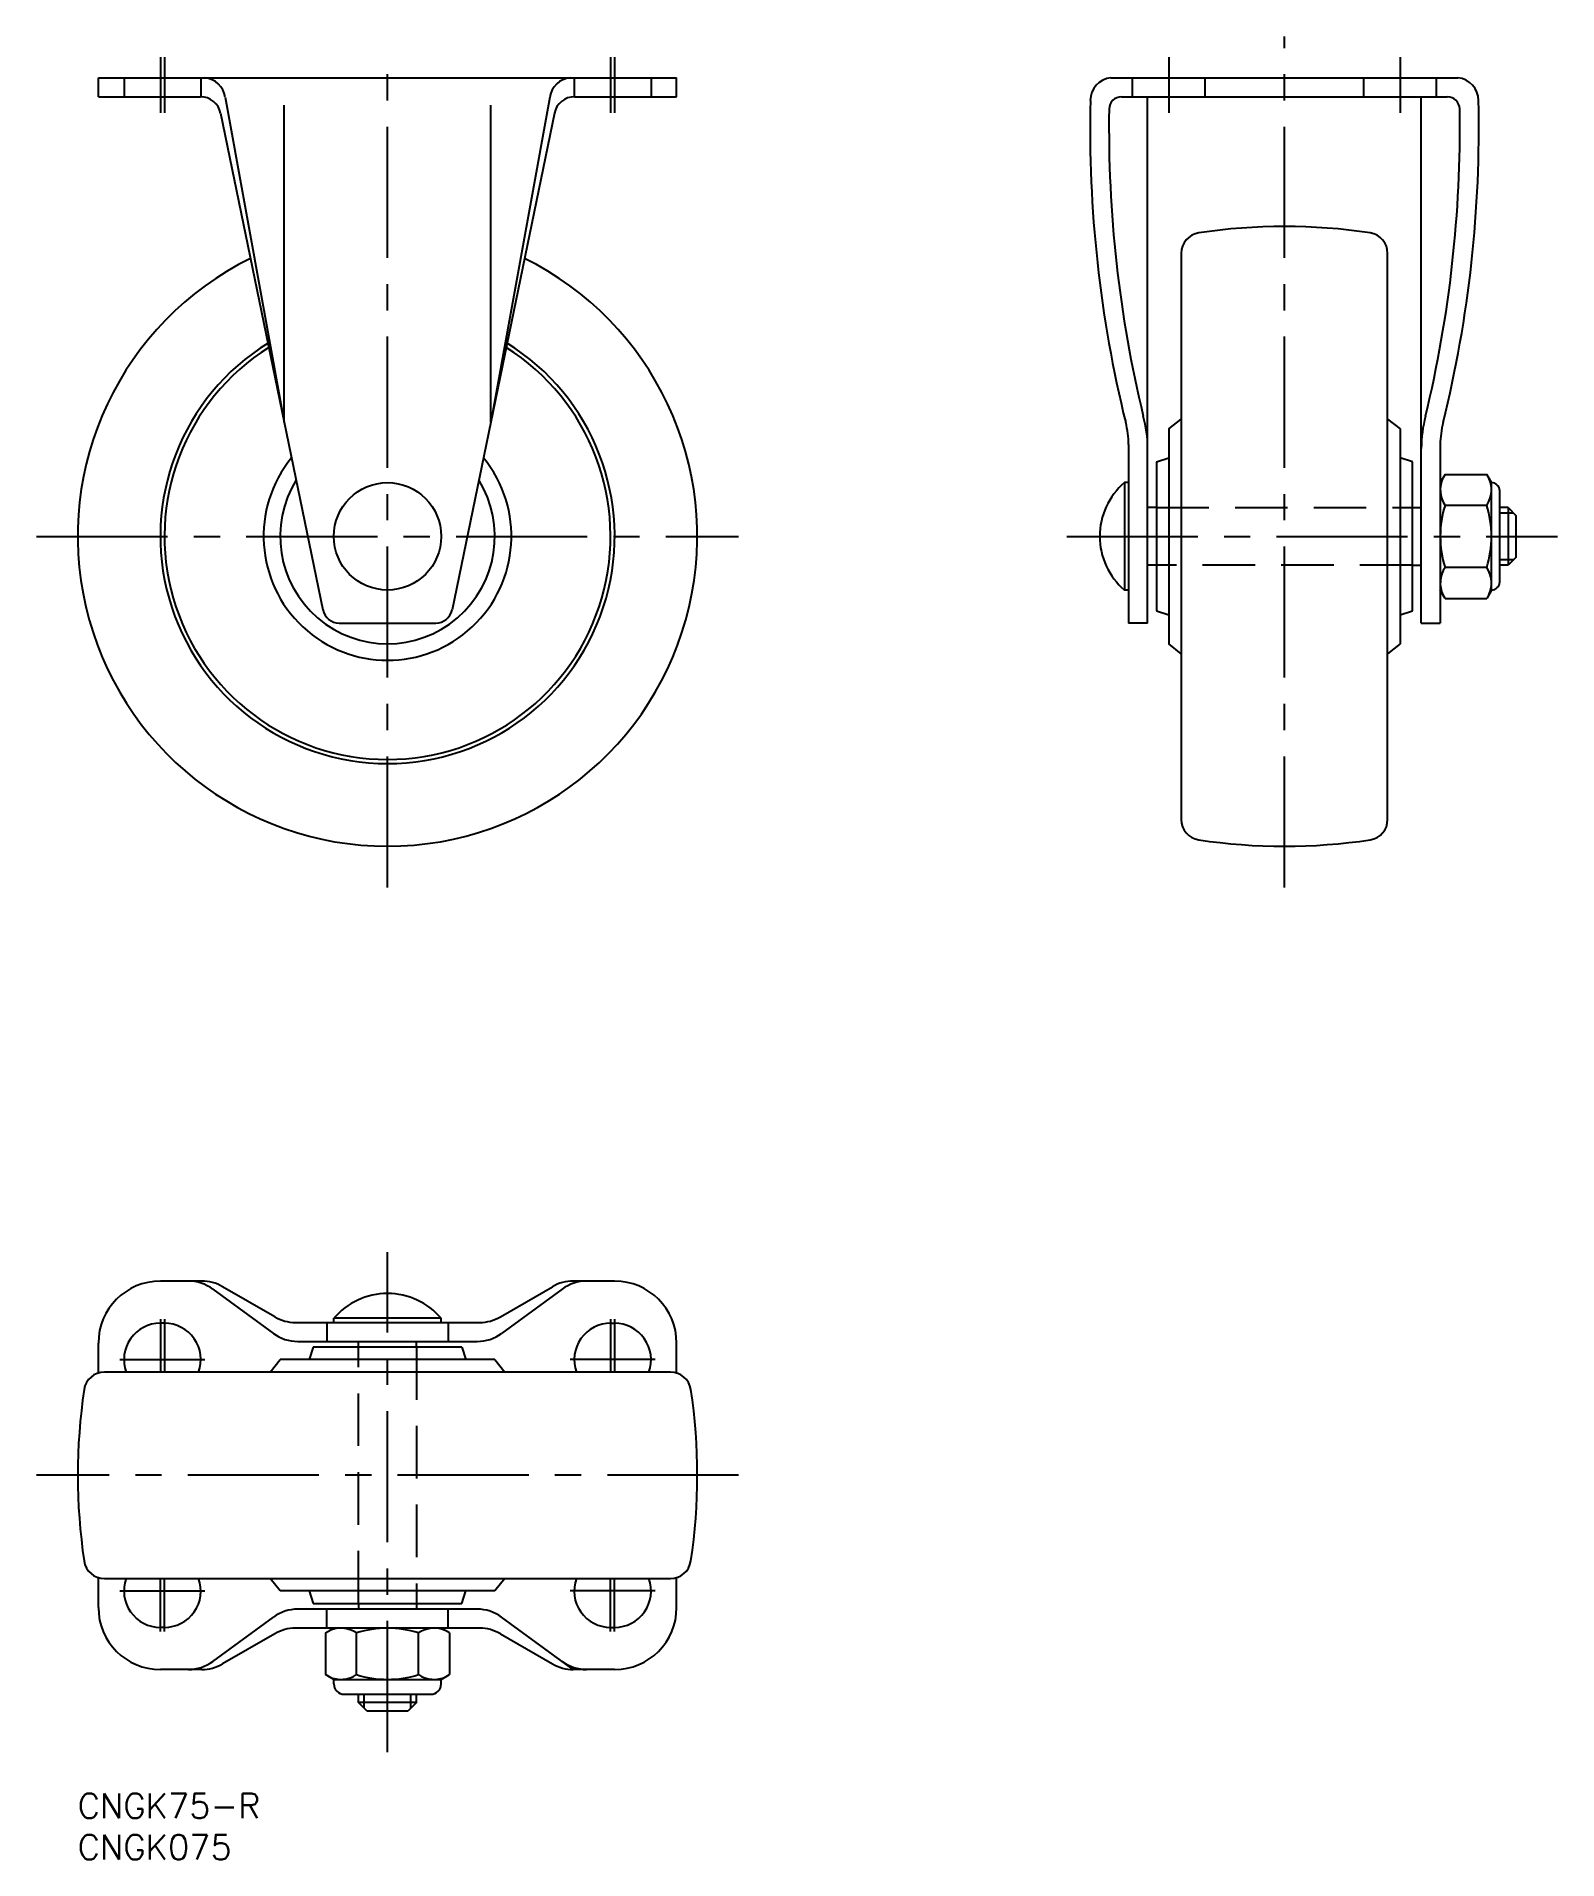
# Model space of a CAD drawing. Extents: x -5 to 179, y -8 to 213.
import ezdxf

# ---------------------------------------------------------------- set-up
doc = ezdxf.new("R2010")
doc.units = 0
doc.header["$LTSCALE"] = 0.5
doc.linetypes.add('CENTER', pattern=[50.8, 31.75, -6.35, 6.35, -6.35])
doc.linetypes.add('DASHED', pattern=[19.05, 12.7, -6.35])
doc.layers.get('0').update_dxf_attribs({"linetype": 'CONTINUOUS'})
for name, color, linetype in [('MSM_CENTER', 1, 'CENTER'), ('MSM_CONTINUOUS', 7, 'CONTINUOUS'), ('MSM_DASHED', 4, 'DASHED'), ('MSM_NARROW', 5, 'CONTINUOUS'), ('MSM_PART_NUMBER', 7, 'CONTINUOUS')]:
    doc.layers.add(name, color=color, linetype=linetype)
doc.styles.get("Standard").update_dxf_attribs({"font": 'txt.shx', "height": 3, "bigfont": 'bigfont.shx'})

# ---------------------------------------------------------------- blocks, each defined once
blk = doc.blocks.new('*U9')
at = {"layer": 'MSM_PART_NUMBER'}
blk.add_text('CNGK75-R', height=3, dxfattribs=at).set_placement((0, -3))
blk = doc.blocks.new('*U10')
at = {"layer": 'MSM_PART_NUMBER'}
blk.add_text('CNGK075', height=3, dxfattribs=at).set_placement((0, -8))

msp = doc.modelspace()

# ---------------------------------------------------------------- linework, layer by layer
msp.add_line((71.75, 51), (3.24, 51))
msp.add_arc((174.95, 163.25), 10, 164.654, 180)
at = {"layer": 'MSM_CENTER'}
for p, q in [((146.08, 109.63), (146.08, 212.63)), ((10, 210.13), (10, 203.38)), ((10.5, 210.13), (10.5, 203.38)), ((37.5, 109.63), (37.5, 211.07)), ((64.5, 210.13), (64.5, 203.38)), ((65, 210.13), (65, 203.38)), ((132.08, 210.13), (132.08, 203.38)), ((160.08, 210.13), (160.08, 203.38)), ((-5, 152.13), (80, 152.13)), ((119.72, 152.13), (179.15, 152.13)), ((37.5, 5), (37.5, 65.5)), ((10, 57.4), (10, 51)), ((10.5, 57.4), (10.5, 51)), ((64.5, 57.4), (64.5, 51)), ((65, 57.4), (65, 51)), ((5.1, 52.5), (15.4, 52.5)), ((69.9, 52.5), (59.6, 52.5)), ((80, 38.5), (-5, 38.5)), ((5.1, 24.5), (15.4, 24.5)), ((10, 19.6), (10, 26)), ((10.5, 19.6), (10.5, 26)), ((69.9, 24.5), (59.6, 24.5)), ((64.5, 19.6), (64.5, 26)), ((65, 19.6), (65, 26))]:
    msp.add_line(p, q, dxfattribs=at)
at = {"layer": 'MSM_CONTINUOUS'}
for p, q in [((2.5, 207.63), (72.5, 207.63)), ((2.5, 205.33), (2.5, 207.63)), ((72.5, 205.33), (72.5, 207.63)), ((125.08, 207.63), (167.08, 207.63)), ((2.5, 205.33), (14.85, 205.33)), ((17.84, 205.3), (25, 165.97)), ((57.16, 205.3), (50, 165.97)), ((60.15, 205.33), (72.5, 205.33)), ((126.36, 205.33), (165.8, 205.33)), ((129.52, 141.63), (129.52, 205.33)), ((162.65, 141.63), (162.65, 205.33)), ((17.3, 203.33), (29.69, 143.22)), ((25, 165.97), (25, 204.33)), ((57.7, 203.33), (45.31, 143.22)), ((50, 165.97), (50, 204.33)), ((133.58, 186.38), (133.58, 117.87)), ((158.58, 117.87), (158.58, 186.38)), ((132.08, 165.13), (133.58, 166.33)), ((158.58, 166.33), (160.08, 165.13)), ((132.08, 165.13), (132.08, 139.13)), ((160.08, 165.13), (160.08, 139.13)), ((127.22, 163.25), (127.22, 141.63)), ((130.58, 161.13), (132.08, 161.63)), ((130.58, 161.13), (130.58, 143.13)), ((161.58, 161.13), (160.08, 161.63)), ((161.58, 143.13), (161.58, 161.13)), ((164.95, 163.25), (164.95, 141.63)), ((165.53, 159.63), (164.95, 158.63)), ((165.53, 159.63), (170.57, 159.63)), ((171.15, 158.63), (170.57, 159.63)), ((126.72, 158.63), (126.72, 145.63)), ((127.22, 158.63), (126.72, 158.63)), ((171.15, 145.63), (171.15, 158.63)), ((172.15, 146.63), (172.15, 157.63)), ((130.58, 155.63), (129.52, 155.63)), ((161.58, 155.63), (162.65, 155.63)), ((170.57, 155.88), (165.53, 155.88)), ((173.15, 155.63), (172.15, 155.63)), ((173.15, 155.63), (173.15, 148.63)), ((173.15, 155.63), (174.15, 154.63)), ((174.15, 149.63), (174.15, 154.63)), ((130.58, 148.63), (129.52, 148.63)), ((161.58, 148.63), (162.65, 148.63)), ((170.57, 148.38), (165.53, 148.38)), ((173.15, 148.63), (172.15, 148.63)), ((174.15, 149.63), (173.15, 148.63)), ((127.22, 145.63), (126.72, 145.63)), ((165.53, 144.62), (164.95, 145.63)), ((171.15, 145.63), (170.57, 144.62)), ((165.53, 144.62), (170.57, 144.62)), ((31.65, 141.63), (43.35, 141.63)), ((129.52, 141.63), (127.22, 141.63)), ((130.58, 143.13), (132.08, 142.63)), ((160.08, 142.63), (161.58, 143.13)), ((162.65, 141.63), (164.95, 141.63)), ((133.58, 137.93), (132.08, 139.13)), ((160.08, 139.13), (158.58, 137.93)), ((15.03, 62), (10, 62)), ((65, 62), (59.97, 62)), ((16.35, 61.03), (23.68, 55.67)), ((16.35, 61.03), (23.68, 55.67)), ((23.84, 57.67), (17.54, 61.32)), ((51.16, 57.67), (57.46, 61.32)), ((58.65, 61.03), (51.32, 55.67)), ((58.65, 61.03), (51.32, 55.67)), ((44, 57.5), (31, 57.5)), ((31, 57), (31, 57.5)), ((44, 57), (44, 57.5)), ((10.5, 56.9), (10, 56.9)), ((26.35, 57), (48.78, 57)), ((30.14, 57), (30.14, 54.7)), ((44.86, 57), (44.86, 54.7)), ((64.5, 56.9), (65, 56.9)), ((2.5, 50.89), (2.5, 54.5)), ((26.64, 54.7), (48.36, 54.7)), ((28.5, 54), (28, 52.5)), ((46.5, 54), (28.5, 54)), ((34, 54), (34, 54.7)), ((41, 54), (41, 54.7)), ((46.5, 54), (47, 52.5)), ((72.5, 50.89), (72.5, 54.5)), ((23.3, 51), (24.5, 52.5)), ((50.5, 52.5), (24.5, 52.5)), ((50.5, 52.5), (51.7, 51)), ((2.5, 22.5), (2.5, 26.11)), ((3.24, 26), (71.75, 26)), ((24.5, 24.5), (23.3, 26)), ((50.5, 24.5), (24.5, 24.5)), ((28, 24.5), (28.5, 23)), ((46.5, 23), (47, 24.5)), ((51.7, 26), (50.5, 24.5)), ((72.5, 22.5), (72.5, 26.11)), ((48.36, 22.3), (26.64, 22.3)), ((28.5, 23), (46.5, 23)), ((30.14, 20), (30.14, 22.3)), ((34, 23), (34, 22.3)), ((41, 23), (41, 22.3)), ((44.85, 20), (44.85, 22.3)), ((10.5, 20.1), (10, 20.1)), ((16.35, 15.97), (23.68, 21.33)), ((48.72, 20), (26.35, 20)), ((29.99, 19.42), (31, 20)), ((45.01, 19.42), (44, 20)), ((59.96, 15), (51.32, 21.33)), ((58.65, 15.97), (51.32, 21.33)), ((64.5, 20.1), (65, 20.1)), ((23.84, 19.32), (17.54, 15.67)), ((29.99, 19.42), (29.99, 14.38)), ((33.75, 14.38), (33.75, 19.42)), ((41.25, 14.38), (41.25, 19.42)), ((45.01, 19.42), (45.01, 14.38)), ((51.16, 19.32), (57.46, 15.67)), ((15.03, 15), (10, 15)), ((31, 13.8), (29.99, 14.38)), ((31, 13.8), (44, 13.8)), ((31, 13.25), (31, 13.8)), ((44, 13.8), (45.01, 14.38)), ((44, 13.25), (44, 13.8)), ((65, 15), (59.97, 15)), ((32.25, 12), (42.75, 12)), ((34, 11), (34, 12)), ((41, 11), (41, 12)), ((41, 11), (34, 11)), ((35, 10), (34, 11)), ((35, 10), (40, 10)), ((41, 11), (40, 10))]:
    msp.add_line(p, q, dxfattribs=at)
msp.add_circle((37.5, 152.13), 6.5, dxfattribs=at)
for centre, radius, start, end in [((15.09, 204.86), 2.79, 9.1383, 83.9188), ((59.91, 204.86), 2.79, 96.0812, 170.8612), ((125.35, 204.87), 2.77, 95.6678, 179.5519), ((166.81, 204.87), 2.77, 0.4482, 84.3315), ((14.85, 202.83), 2.5, 11.6451, 90), ((60.15, 202.83), 2.5, 90, 168.3552), ((126.36, 203.83), 1.5, 90, 179.1497), ((165.8, 203.83), 1.5, 0.8503, 90), ((271.86, 201.54), 149.31, 178.7148, 193.8095), ((273.94, 201.64), 149.1, 179.1497, 193.5555), ((18.22, 201.64), 149.1, 346.4445, 0.8503), ((20.31, 201.54), 149.31, 346.1905, 1.2854), ((136.08, 186.38), 2.5, 98.5196, 180), ((146.08, 119.63), 70, 81.4804, 98.5196), ((156.08, 186.38), 2.5, 0, 81.4804), ((37.5, 152.13), 37.5, 116.2375, 63.7628), ((37.5, 152.13), 27.5, 121.7388, 58.2615), ((37.5, 152.13), 27, 122.1275, 57.8729), ((117.22, 163.25), 10, 0.0004, 15.3458), ((114.52, 162.77), 15, 0.0005, 15.1434), ((177.65, 162.77), 15, 164.858, 180), ((37.5, 152.13), 15, 140.6844, 39.3159), ((37.5, 152.13), 13, 148.2601, 31.7403), ((168.27, 157.76), 3.32, 154.384, 214.384), ((167.83, 157.76), 3.32, 325.616, 25.6158), ((132.26, 152.13), 8.54, 130.45, 229.55), ((171.15, 157.63), 1, 0, 90), ((177.37, 152.13), 12.42, 162.412, 180), ((158.73, 152.13), 12.42, 359.999, 17.588), ((177.37, 152.13), 12.42, 180, 197.588), ((158.73, 152.13), 12.42, 342.412, 0.0014), ((168.27, 146.5), 3.32, 145.616, 205.616), ((167.83, 146.5), 3.32, 334.384, 34.3842), ((171.15, 146.63), 1, 270, 0), ((160.67, 154.21), 10, 295.342, 296.801), ((31.65, 143.63), 2, 191.6451, 270), ((43.35, 143.63), 2, 270, 348.3552), ((136.08, 117.87), 2.5, 180, 261.48), ((156.08, 117.87), 2.5, 278.52, 0), ((146.08, 184.63), 70, 261.48, 278.52), ((10, 54.5), 7.5, 90, 180), ((13.4, 57), 5, 53.7736, 90), ((15.03, 57), 5, 59.8823, 90), ((59.97, 57), 5, 90, 120.1177), ((61.6, 57), 5, 90, 126.2264), ((65, 54.5), 7.5, 0, 90), ((37.5, 51.96), 8.54, 40.45, 139.55), ((26.35, 62), 5, 239.8823, 270), ((48.65, 62), 5, 270, 300.1177), ((10, 52.5), 4.4, 90, 199.9335), ((10.5, 52.5), 4.4, 340.065, 90), ((26.64, 59.7), 5, 233.7736, 270), ((48.36, 59.7), 5, 270, 306.2264), ((64.5, 52.5), 4.4, 89.3946, 199.9323), ((65, 52.5), 4.4, 340.0705, 90.6081), ((3.24, 48.5), 2.5, 90, 171.48), ((71.75, 48.5), 2.5, 8.5196, 90), ((70, 38.5), 70, 171.48, 188.52), ((5, 38.5), 70, 351.4804, 8.5196), ((3.24, 28.5), 2.5, 188.52, 270), ((71.75, 28.5), 2.5, 270, 351.4804), ((10, 24.5), 4.4, 160.0665, 270), ((10.5, 24.5), 4.4, 270, 19.935), ((64.5, 24.5), 4.4, 160.065, 270), ((65, 24.5), 4.4, 270, 19.9335), ((10, 22.5), 7.5, 180, 270), ((26.64, 17.3), 5, 90, 126.2264), ((48.36, 17.3), 5, 53.7736, 90), ((65, 22.5), 7.5, 270, 0), ((26.35, 15), 5, 90, 120.1177), ((31.87, 16.68), 3.32, 55.616, 115.616), ((39.58, 24.28), 10, 205.342, 206.801), ((37.5, 7.58), 12.42, 90, 107.588), ((37.5, 7.58), 12.42, 72.412, 90), ((43.13, 16.68), 3.32, 64.384, 124.384), ((48.65, 15), 5, 59.8823, 90), ((13.4, 20), 5, 270, 306.2264), ((15.03, 20), 5, 270, 300.1177), ((59.97, 20), 5, 239.8823, 270), ((61.6, 20), 5, 233.7736, 270), ((31.87, 17.12), 3.32, 244.384, 304.3842), ((32.25, 13.25), 1.25, 180, 270), ((37.5, 26.22), 12.42, 252.412, 270.0014), ((37.5, 26.22), 12.42, 269.999, 287.588), ((43.13, 17.12), 3.32, 235.616, 295.6158), ((42.75, 13.25), 1.25, 270, 0)]:
    msp.add_arc(centre, radius, start, end, dxfattribs=at)
at = {"layer": 'MSM_DASHED'}
for p, q in [((5.6, 207.63), (5.6, 205.33)), ((14.9, 207.63), (14.9, 205.33)), ((60.1, 207.63), (60.1, 205.33)), ((69.4, 207.63), (69.4, 205.33)), ((127.68, 205.38), (127.68, 207.63)), ((136.48, 205.38), (136.48, 207.63)), ((155.68, 205.38), (155.68, 207.63)), ((164.48, 205.38), (164.48, 207.63)), ((130.58, 155.63), (161.58, 155.63)), ((161.58, 148.63), (130.58, 148.63)), ((34, 23), (34, 54)), ((41, 54), (41, 23))]:
    msp.add_line(p, q, dxfattribs=at)
at = {"layer": 'MSM_NARROW'}
for p, q in [((173.82, 154.95), (172.15, 154.95)), ((173.82, 149.3), (172.15, 149.3)), ((34.68, 10.32), (34.68, 12)), ((40.32, 10.32), (40.32, 12))]:
    msp.add_line(p, q, dxfattribs=at)

# ---------------------------------------------------------------- block references
at = {"layer": 'MSM_CONTINUOUS'}
for name in ['*U9', '*U10']:
    msp.add_blockref(name, (0, 0), dxfattribs=at)

doc.saveas('drawing.dxf')
